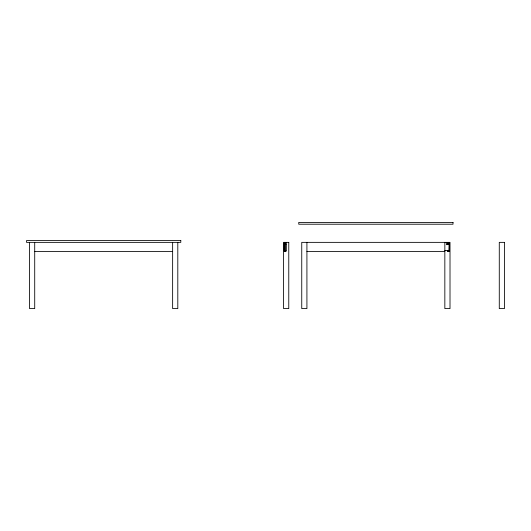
<?xml version="1.0" encoding="UTF-8"?>
<svg xmlns="http://www.w3.org/2000/svg" width="531" height="531" viewBox="0 0 531 531"><rect width="100%" height="100%" fill="white"/><g stroke="black" fill="none" stroke-linecap="round" stroke-linejoin="round"><path stroke-width="0.8" d="M285.87 242.362L285.87 250.526L285.147 251.256L284.417 250.526L284.417 242.362M444.839 250.526L449.1 250.526L449.007 250.891M448.887 251.044L449.193 242.362M448.98 251.044L448.562 251.229M448.828 251.156L448.376 251.256M34.714 251.435L172.635 251.435M306.918 251.435L444.839 251.435M447.56 251.435L449.372 251.435L449.372 242.362M448.376 243.908L448.98 244.121M448.562 243.928L449.193 244.632A0.723 0.723 0 0 0 448.104 244.001M448.277 251.229L447.746 250.891A0.723 0.723 0 0 0 449.1 250.526M449.007 244.267L449.1 244.632L446.379 244.632L446.379 242.362M447.739 242.362L447.739 243.994M447.653 242.362L447.56 244.014M444.839 242.362L444.839 308.597L450.009 308.597L450.009 242.362L301.747 242.362L301.747 308.597L306.918 308.597L306.918 242.362M286.05 242.362L286.05 251.435L284.238 251.435L284.238 242.362M177.805 242.362L177.805 308.597L172.635 308.597L172.635 242.362M34.714 242.362L34.714 308.597L29.544 308.597L29.544 242.362M285.87 250.526A0.723 0.723 0 0 1 285.147 251.256A0.723 0.723 0 0 1 284.417 250.526M284.443 244.446L284.417 244.632A0.723 0.723 0 0 1 285.147 243.908L285.87 244.632A0.723 0.723 0 0 0 285.147 243.908L284.443 244.446M453.003 222.403L298.754 222.403L298.754 224.215L453.003 224.215L453.003 222.403M180.799 240.55L26.55 240.55L26.55 242.362L180.799 242.362L180.799 240.55M288.771 242.362L283.6 242.362L283.6 308.597L288.771 308.597L288.771 242.362M504.45 242.362L499.279 242.362L499.279 308.597L504.45 308.597L504.45 242.362"/></g></svg>
